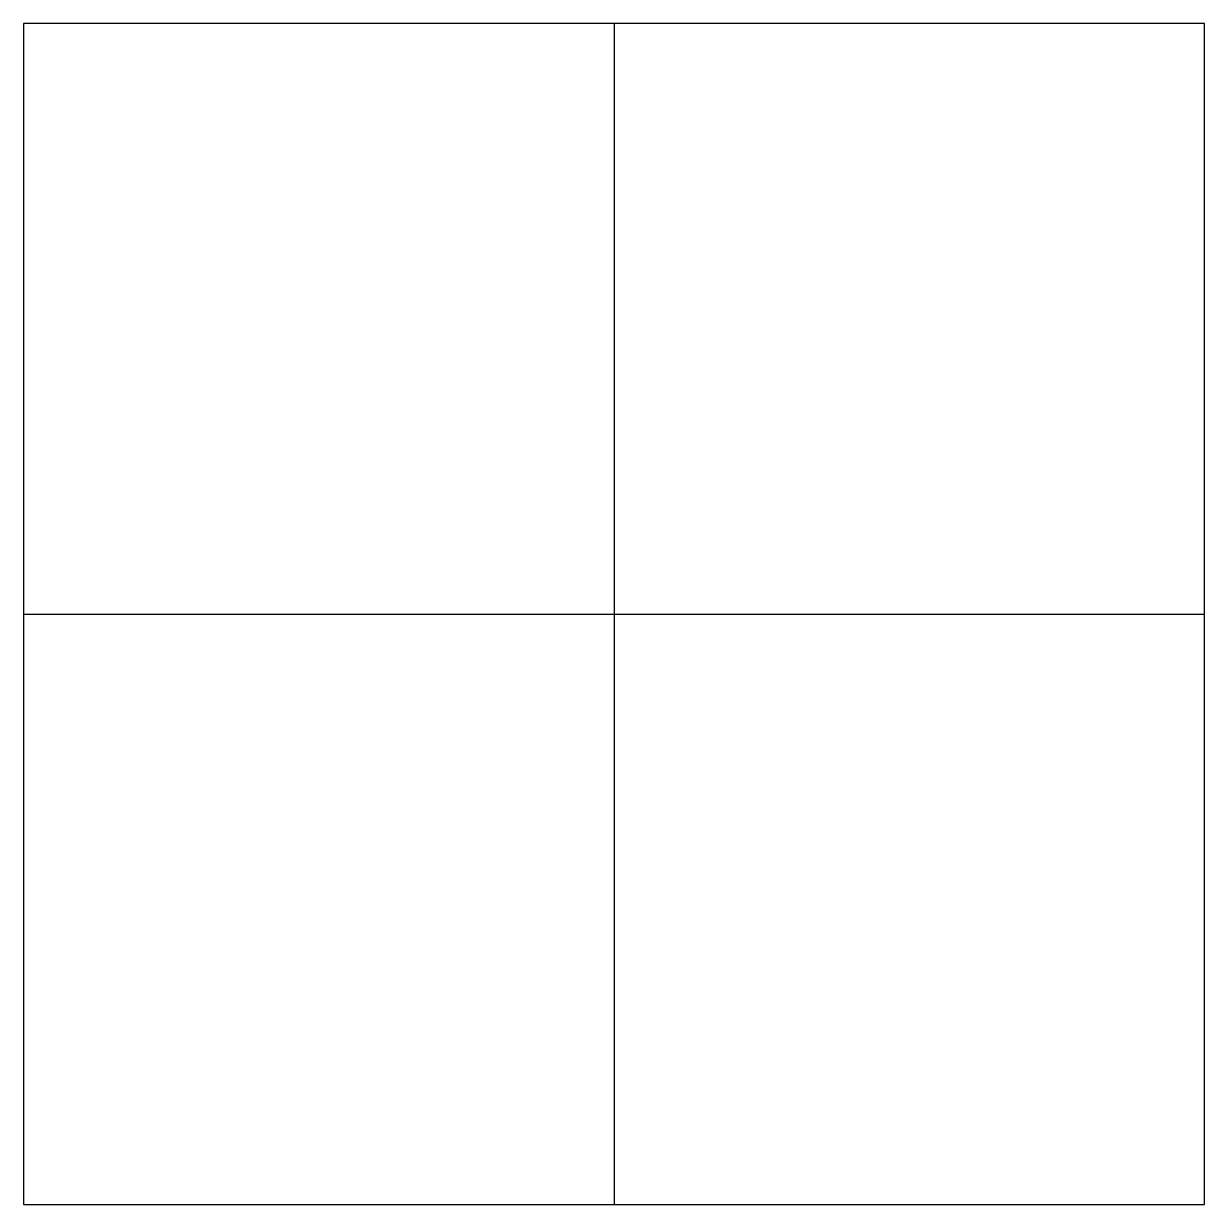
# Model space of a CAD drawing. Extents: x -0.25 to 0.25, y -0.25 to 0.25.
import ezdxf

# ---------------------------------------------------------------- set-up
doc = ezdxf.new("R2010")
doc.units = 0

msp = doc.modelspace()

# ---------------------------------------------------------------- linework, layer by layer
msp.add_lwpolyline([(-0.25, -0.25), (0.25, -0.25), (0.25, 0.25), (-0.25, 0.25)], close=True)
at = {"flags": 128}
for points in [[(0, 0.25), (0, -0.25)], [(-0.25, 0), (0.25, 0)]]:
    msp.add_lwpolyline(points, dxfattribs=at)

doc.saveas('drawing.dxf')
